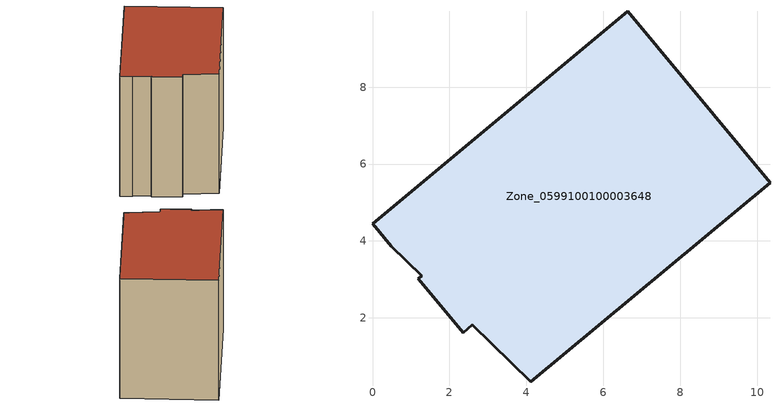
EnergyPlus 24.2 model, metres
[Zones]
Zone_0599100100003648
 floor ground (C_G): 2.36,1.61 1.19,3.02 1.28,3.09 0.49,3.86 0,4.45 6.64,9.97 10.34,5.52 4.12,0.34 2.6,1.81 z0
 wall outside (C_F): 10.34,5.52 6.64,9.97 0,4.45 0.49,3.86 1.28,3.09 1.19,3.02 2.36,1.61 2.6,1.81 4.12,0.34 10.34,5.52 z0:7.94
 roof outside (C_R): 4.12,0.34 10.34,5.52 6.64,9.97 0,4.45 0.49,3.86 1.28,3.09 1.19,3.02 2.36,1.61 2.6,1.81 z7.94
[BUILDING]
Pand.0599100100003648: North Axis=0; Terrain=City; Loads Convergence Tolerance Value=0.04; Temperature Convergence Tolerance Value=0.4; Solar Distribution=FullExterior; Maximum Number of Warmup Days=25; Minimum Number of Warmup Days=1
[Site:Location]
Rotterdam.The.Hague.AP_ZH_NLD Design_Conditions: Latitude=51.96; Longitude=4.45; Time Zone=1; Elevation=-4.5
[SITE:GROUNDTEMPERATURE:BUILDINGSURFACE]
18, 18, 18, 18, 18, 18, 18, 18, 18, 18, 18, 18
[MATERIAL] Thermal Absorptance=0.9; Solar Absorptance=0.7; Visible Absorptance=0.7
Name | Roughness | Thickness | Conductivity | Density | Specific Heat
G.TC.2015-2018 | MediumSmooth | 0.15 | 0.0428571 | 540 | 1210
F.TC.2015-2018 | Rough | 0.3 | 0.0666667 | 1920 | 840
R.TC.2015-2018 | MediumRough | 0.2 | 0.0333333 | 1500 | 1000
[CONSTRUCTION]
C_G: G.TC.2015-2018
C_F: F.TC.2015-2018
C_R: R.TC.2015-2018
[ZONE]
Zone_0599100100003648: Type=1; Multiplier=1; Ceiling Height=Autocalculate; Volume=Autocalculate; Floor Area=autocalculate; Part of Total Floor Area=Yes
[ZONEINFILTRATION:DESIGNFLOWRATE]
Infil_Zone_0599100100003648: Zone or ZoneList or Space or SpaceList=Zone_0599100100003648; Schedule=AlwaysOn; Design Flow Rate Calculation Method=Flow/Area; Flow Rate per Floor Area=0.0015; Constant Term Coefficient=1; Temperature Term Coefficient=0; Velocity Term Coefficient=0; Velocity Squared Term Coefficient=0
[HVACTEMPLATE:ZONE:IDEALLOADSAIRSYSTEM]
Zone_0599100100003648: Maximum Heating Supply Air Temperature=50; Minimum Cooling Supply Air Temperature=13; Maximum Heating Supply Air Humidity Ratio=0.0156; Minimum Cooling Supply Air Humidity Ratio=0.0077; Heating Limit=NoLimit; Cooling Limit=NoLimit; Dehumidification Control Type=ConstantSensibleHeatRatio; Cooling Sensible Heat Ratio=0.7; Dehumidification Setpoint=60; Humidification Control Type=None; Humidification Setpoint=30; Outdoor Air Method=None; Outdoor Air Flow Rate per Person=0.00944; Outdoor Air Flow Rate per Zone Floor Area=0; Outdoor Air Flow Rate per Zone=0; Demand Controlled Ventilation Type=None; Outdoor Air Economizer Type=NoEconomizer; Heat Recovery Type=None; Sensible Heat Recovery Effectiveness=0.7; Latent Heat Recovery Effectiveness=0.65
[ZONECONTROL:THERMOSTAT]
ThermostatControl_Zone_0599100100003648: Zone or ZoneList=Zone_0599100100003648; Control Type Schedule=DualSetpointControlType; Control 1=Thermostat_Zone_0599100100003648; Temperature Difference Between Cutout And Setpoint=0
[THERMOSTATSETPOINT:DUALSETPOINT]
Thermostat_Zone_0599100100003648: Heating Setpoint Temperature Schedule=HeatingSetpoint_Zone_0599100100003648; Cooling Setpoint Temperature Schedule=CoolingSetpoint_Zone_0599100100003648
[SCHEDULE:COMPACT]
HeatingSetpoint_Zone_0599100100003648: Through: 12/31, For: AllDays, Until: 24:00, 21
CoolingSetpoint_Zone_0599100100003648: Through: 12/31, For: AllDays, Until: 24:00, 24
DualSetpointControlType: Through: 12/31, For: AllDays, Until: 24:00, 4
AlwaysOn: Through: 12/31, For: AllDays, Until: 24:00, 1
